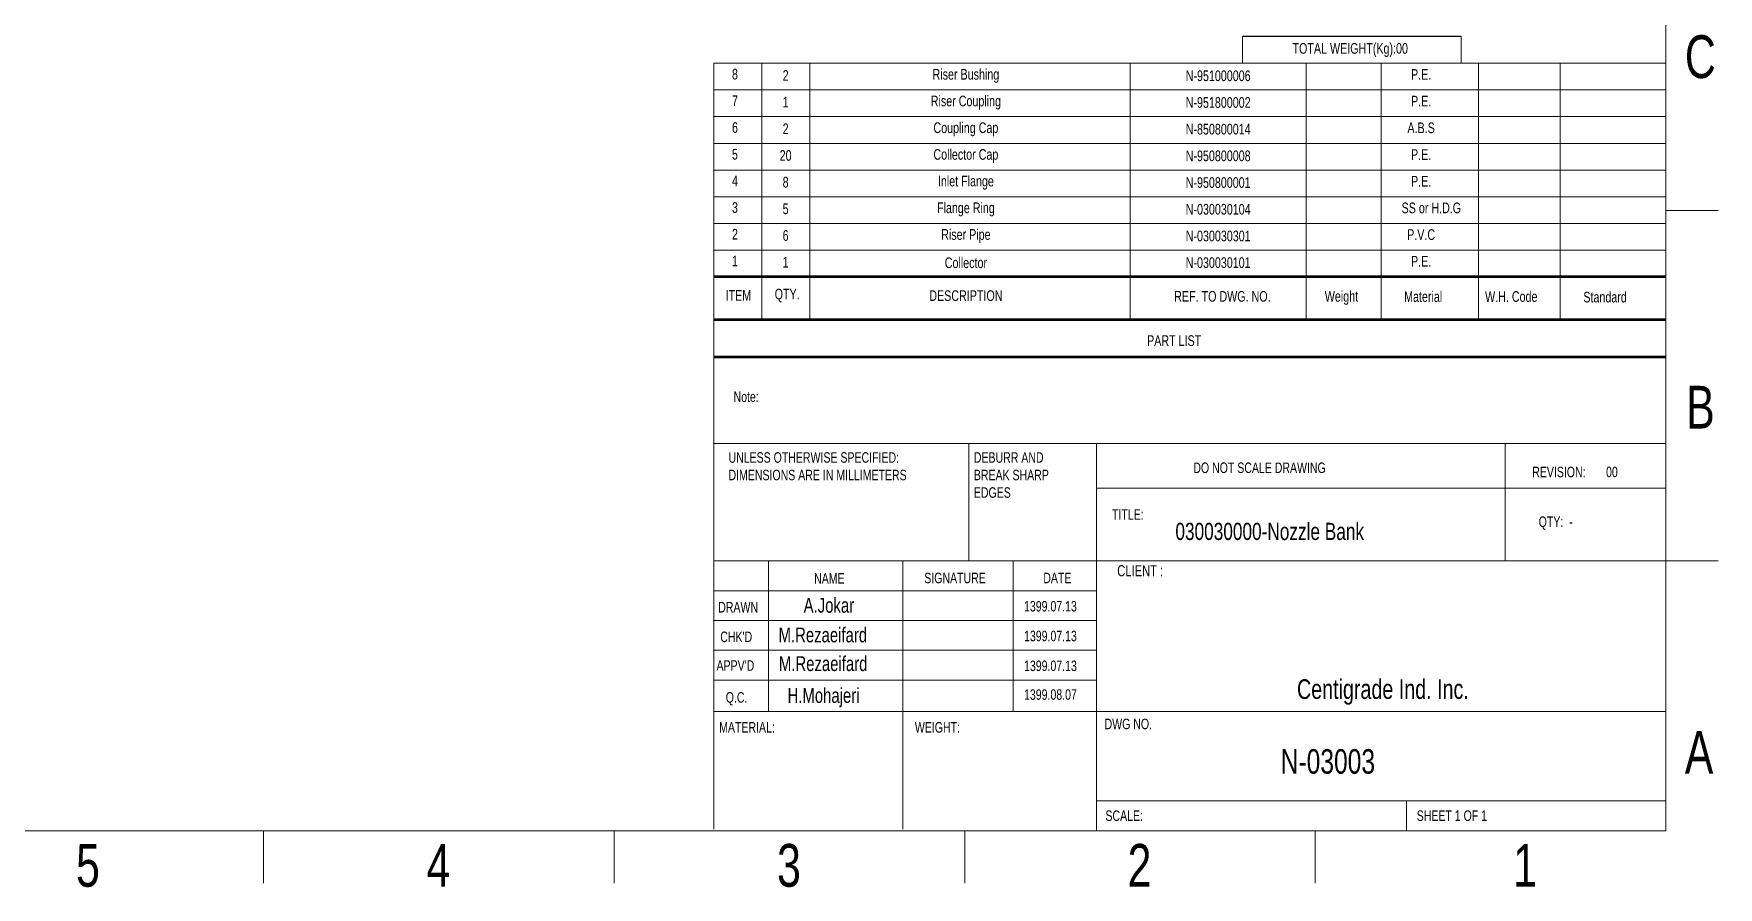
# Model space of a CAD drawing. Header units: millimetres. Extents: x 11948 to 22858, y 1146 to 11361.
# Drawn here: x 17086 to 22858, y 4316 to 7242 of the extents above; entities that cross this region are included whole.
import ezdxf
from ezdxf.enums import TextEntityAlignment as Align

# ---------------------------------------------------------------- set-up
doc = ezdxf.new("R2010")
doc.units = ezdxf.units.MM
doc.layers.add('title', color=7, linetype='Continuous', lineweight=15)
doc.styles.add('SLDTEXTSTYLE0', font='TXT', dxfattribs={"width": 0.75})

# ---------------------------------------------------------------- blocks, each defined once
blk = doc.blocks.new('SW_NOTE_62')
at = {"color": 0, "linetype": 'Continuous', "lineweight": 0, "char_height": 1.5, "attachment_point": 1, "style": 'SLDTEXTSTYLE0'}
for s, insert in [('UNLESS OTHERWISE SPECIFIED:', (0, 1.93)), ('DIMENSIONS ARE IN MILLIMETERS', (0, -0.57))]:
    blk.add_mtext(s, dxfattribs=dict(at, insert=insert))
blk = doc.blocks.new('SW_NOTE_63')
at = {"color": 0, "linetype": 'Continuous', "lineweight": 0, "char_height": 1.5, "attachment_point": 1, "style": 'SLDTEXTSTYLE0'}
for s, insert in [('DEBURR AND', (0, 1.93)), ('BREAK SHARP', (0, -0.57)), ('EDGES', (0, -3.07))]:
    blk.add_mtext(s, dxfattribs=dict(at, insert=insert))

msp = doc.modelspace()

# ---------------------------------------------------------------- linework, layer by layer
at = {"linetype": 'Continuous', "lineweight": 18}
for p, q in [((22677.8, 11163.9), (22677.8, 4510.2)), ((22677.8, 6636), (22858, 6636)), ((19415.9, 6133.9), (22677.8, 6133.9)), ((19415.9, 6133.9), (19415.9, 5837.4)), ((19415.9, 5837.4), (22677.8, 5837.4)), ((19415.9, 5837.4), (19415.9, 4516.2)), ((20290.2, 5837.4), (20290.2, 5435)), ((20727.4, 5837.4), (20727.4, 4510.2)), ((22127.5, 5435), (22127.5, 5837.4)), ((22677.8, 5684.2), (20727.4, 5684.2)), ((22677.8, 5435), (19415.9, 5435)), ((19603.2, 5435), (19603.2, 4918.6)), ((20064.2, 5435), (20064.2, 4516.2)), ((20441.7, 5435), (20441.7, 4918.6)), ((20727.4, 4516.2), (20727.4, 5435)), ((22677.8, 5435), (22858, 5435)), ((20727.4, 5332.9), (19415.9, 5332.9)), ((20727.4, 5230.8), (19415.9, 5230.8)), ((20727.4, 5128.8), (19415.9, 5128.8)), ((20727.4, 5026.7), (19415.9, 5026.7)), ((19665.7, 4918.6), (19415.9, 4918.6)), ((19665.7, 4918.6), (22677.8, 4918.6)), ((20727.4, 4612.3), (22677.8, 4612.3)), ((21789.1, 4510.2), (21789.1, 4612.3)), ((22677.8, 4510.2), (13069.7, 4510.2)), ((17873.8, 4330.1), (17873.8, 4510.2)), ((17873.8, 4510.2), (17873.8, 4330.1)), ((19074.8, 4510.2), (19074.8, 4330.1)), ((20275.8, 4510.2), (20275.8, 4330.1)), ((21476.8, 4510.2), (21476.8, 4330.1))]:
    msp.add_line(p, q, dxfattribs=at)
msp.add_line((21977.2, 7231.7), (21227.5, 7231.7))
at = {"layer": 'title', "color": 7}
for p, q in [((21227.5, 7140.2), (21227.5, 7231.7)), ((21977.2, 7231.7), (21977.2, 7140.2)), ((21703.2, 7140.2), (21703.2, 6335.2)), ((21703.2, 6408.4), (21703.2, 6262))]:
    msp.add_line(p, q, dxfattribs=at)
at = {"layer": 'title', "color": 0}
for p, q in [((19415.9, 6133.9), (19415.9, 7140.2)), ((22677.8, 7140.2), (19415.9, 7140.2)), ((19580.5, 7140.2), (19580.5, 6262)), ((19745.2, 7140.2), (19745.2, 6262)), ((20842.9, 7140.2), (20842.9, 6262)), ((21445.5, 7140.2), (21445.5, 6262)), ((22036.5, 7140.2), (22036.5, 6262)), ((22316, 7140.2), (22316, 6262)), ((22677.8, 7048.7), (19415.9, 7048.7)), ((22677.8, 6957.2), (19415.9, 6957.2)), ((22677.8, 6865.7), (19415.9, 6865.7)), ((22677.8, 6774.3), (19415.9, 6774.3)), ((22677.8, 6682.8), (19415.9, 6682.8)), ((22677.8, 6591.3), (19415.9, 6591.3)), ((22677.8, 6499.8), (19415.9, 6499.8))]:
    msp.add_line(p, q, dxfattribs=at)
at = {"layer": 'title', "color": 0, "const_width": 9.15}
for points in [[(22677.8, 6408.4), (19415.9, 6408.4)], [(22677.8, 6262), (19415.9, 6262)], [(22677.8, 6133.9), (19415.9, 6133.9)]]:
    msp.add_lwpolyline(points, dxfattribs=at)

# ---------------------------------------------------------------- block references
at = {"linetype": 'Continuous', "lineweight": 18, "xscale": 24.02034033436738, "yscale": 24.02034033436738, "zscale": 24.02034033436738}
for name, p in [('SW_NOTE_62', (19466.5, 5761)), ('SW_NOTE_63', (20307.2, 5761))]:
    msp.add_blockref(name, p, dxfattribs=at)

# ---------------------------------------------------------------- texts
at = {"linetype": 'Continuous', "lineweight": 18, "style": 'SLDTEXTSTYLE0'}
for s, insert, char_height, attachment_point in [('C', (22796.4, 7236), 146.4, 2), ('Note:', (19483.9, 6015.5), 36.03, 1), ('B', (22796.8, 6034.9), 146.4, 2), ('DO NOT SCALE DRAWING', (21059.2, 5772.1), 36.031, 1), ('REVISION:       00', (22220.4, 5757.7), 36.031, 1), ('TITLE:', (20780.5, 5611.9), 36.03, 1), ('030030000-Nozzle Bank', (20997.8, 5565.4), 58.85, 1), ('QTY:  -', (22242.5, 5587.2), 36.03, 1), ('NAME', (19759.9, 5393), 36.03, 1), ('SIGNATURE', (20137.3, 5394.5), 36.03, 1), ('DATE', (20545.2, 5394.5), 36.03, 1), ('CLIENT :', (20798.5, 5420.3), 38.13, 1), ('A.Jokar', (19724.1, 5308.2), 50.84, 1), ('DRAWN', (19431.3, 5294.1), 36.03, 1), ('1399.07.13', (20479.2, 5297.6), 36.03, 1), ('M.Rezaeifard', (19638.2, 5206.7), 50.843, 1), ('1399.07.13', (20479.2, 5195.6), 36.03, 1), ("CHK'D", (19438.4, 5192.7), 36.03, 1), ("APPV'D", (19425.5, 5094.3), 36.03, 1), ('M.Rezaeifard', (19639.3, 5108.3), 50.843, 1), ('1399.07.13', (20479.2, 5093.5), 36.03, 1), ('Centigrade Ind. Inc.', (21414.4, 5029.3), 67.257, 1), ('Q.C.', (19457.1, 4985.3), 36.03, 1), ('H.Mohajeri', (19668.9, 4999.3), 50.84, 1), ('1399.08.07', (20479.2, 4994.9), 36.03, 1), ('MATERIAL:', (19434.5, 4882.7), 36.03, 1), ('WEIGHT:', (20105.1, 4882.6), 36, 1), ('DWG NO.', (20755.1, 4894.2), 36.03, 1), ('A', (22792.1, 4851.9), 146.4, 2), ('N-03003', (21358.5, 4789.8), 84.07, 1), ('SCALE:', (20758, 4579.9), 36.03, 1), ('SHEET 1 OF 1', (21824.6, 4579.9), 36.031, 1), ('5', (17271.8, 4464.9), 146.4, 2), ('4', (18472.8, 4464.9), 146.4, 2), ('3', (19673.8, 4464.9), 146.4, 2), ('2', (20874.8, 4464.9), 146.4, 2), ('1', (22195.9, 4464.9), 146.4, 2)]:
    msp.add_mtext(s, dxfattribs=dict(at, insert=insert, char_height=char_height, attachment_point=attachment_point))
at = {"layer": 'title', "color": 7, "style": 'SLDTEXTSTYLE0', "width": 0.75}
for s, height, p in [('TOTAL WEIGHT(Kg):00', 36.591, (21596.8, 7186.6)), ('Weight', 36.59, (21566.7, 6337.1))]:
    msp.add_text(s, height=height, dxfattribs=at).set_placement(p, align=Align.MIDDLE)
at = {"layer": 'title', "style": 'SLDTEXTSTYLE0', "width": 0.75}
for s, p in [('8', (19478.5, 7084.7)), ('7', (19478.5, 6993.3)), ('6', (19478.5, 6901.8)), ('5', (19478.5, 6810.3)), ('4', (19478.5, 6718.8)), ('3', (19478.5, 6627.4)), ('2', (19478.5, 6535.9)), ('1', (19478.5, 6444.4))]:
    msp.add_text(s, height=36.6, dxfattribs=at).set_placement(p)
at = {"layer": 'title', "color": 0, "style": 'SLDTEXTSTYLE0', "width": 0.75}
for s, height, p in [('2', 36.6, (19662.3, 7098.7)), ('Riser Bushing', 36.591, (20279.9, 7097.8)), ('N-951000006', 36.591, (21144.3, 7097.3)), ('P.E.', 36.59, (21839.7, 7101.9)), ('1', 36.6, (19662.3, 7007.3)), ('Riser Coupling', 36.591, (20279.9, 7006.3)), ('N-951800002', 36.591, (21144.3, 7005.8)), ('P.E.', 36.59, (21839.7, 7010.5)), ('2', 36.6, (19662.3, 6915.8)), ('Coupling Cap', 36.591, (20279.9, 6914.8)), ('N-850800014', 36.591, (21144.3, 6914.4)), ('A.B.S', 36.59, (21839.7, 6919)), ('20', 36.59, (19662.3, 6824.3)), ('Collector Cap', 36.591, (20279.9, 6823.3)), ('N-950800008', 36.591, (21144.3, 6822.9)), ('P.E.', 36.59, (21839.7, 6827.5)), ('Inlet Flange', 36.591, (20279.9, 6731.9)), ('P.E.', 36.59, (21839.7, 6736)), ('8', 36.6, (19662.3, 6732.8)), ('N-950800001', 36.591, (21144.3, 6731.4)), ('5', 36.6, (19662.3, 6641.3)), ('Flange Ring', 36.591, (20279.9, 6640.4)), ('N-030030104', 36.591, (21144.3, 6639.9)), ('SS or H.D.G', 36.591, (21874.7, 6644.6)), ('6', 36.6, (19662.3, 6549.9)), ('Riser Pipe', 36.59, (20279.9, 6548.9)), ('N-030030301', 36.591, (21144.3, 6548.4)), ('P.V.C', 36.59, (21839.7, 6553.1)), ('1', 36.6, (19662.3, 6458.4)), ('Collector', 36.59, (20279.9, 6457.4)), ('N-030030101', 36.591, (21144.3, 6457)), ('P.E.', 36.59, (21839.7, 6461.6)), ('ITEM', 36.59, (19500.5, 6344.5)), ('QTY.', 36.59, (19667.6, 6344.5)), ('DESCRIPTION', 36.591, (20279.9, 6343.9)), ('REF. TO DWG. NO.', 36.591, (21158.8, 6341.5)), ('Material', 36.59, (21846.7, 6341.5)), ('W.H. Code', 36.59, (22148.6, 6341.5)), ('Standard', 36.59, (22470, 6339.6)), ('PART LIST', 36.59, (20993.5, 6189.8))]:
    msp.add_text(s, height=height, dxfattribs=at).set_placement(p, align=Align.MIDDLE)

doc.saveas('drawing.dxf')
